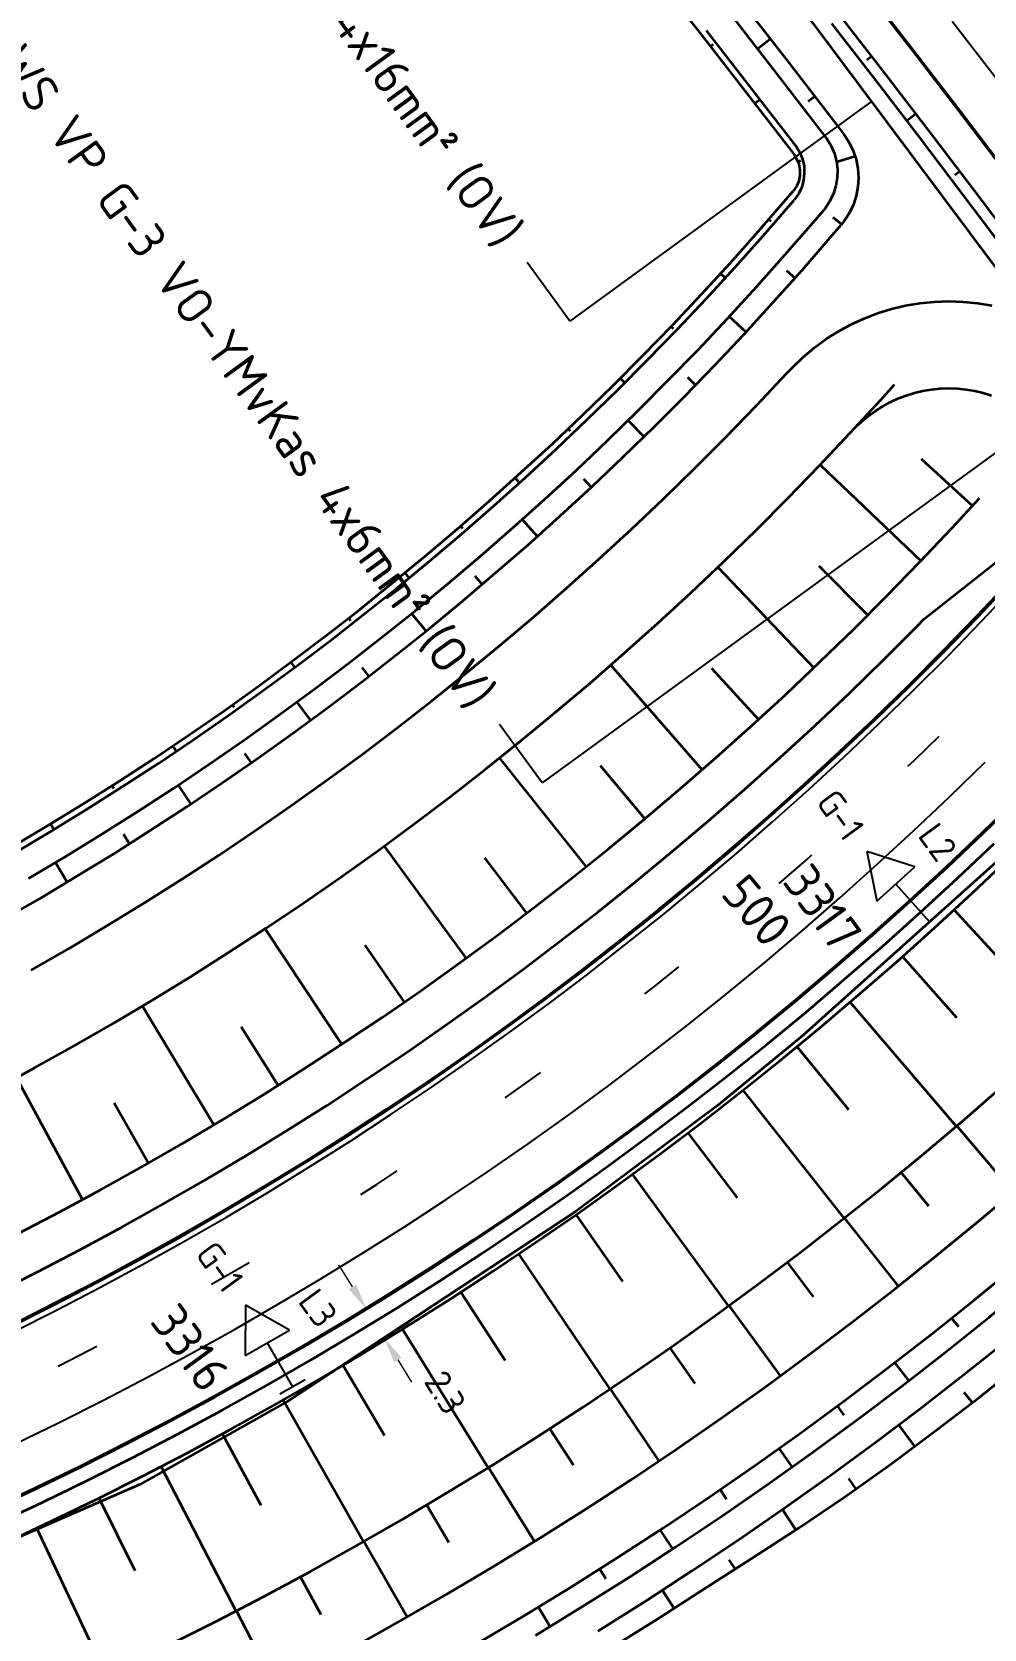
# Model space of a CAD drawing. Header units: metres. Extents: x 134219 to 139080, y 438661 to 444352.
# Drawn here: x 135524.3 to 135590, y 442730.4 to 442840.6 of the extents above; entities that cross this region are included whole.
import ezdxf
from ezdxf.enums import TextEntityAlignment as Align

# ---------------------------------------------------------------- set-up
doc = ezdxf.new("R2010")
doc.units = ezdxf.units.M
doc.linetypes.add('13strp', pattern=[4, 1, -3])
doc.linetypes.add('39strp', pattern=[12, 3, -9])
doc.layers.get('DEFPOINTS').update_dxf_attribs({"color": 193})
for name, color, linetype, lineweight in [('N-WE-KL-ET_LS_OV_ARMATUUR-S', 7, 'Continuous', 25), ('N-WE-KL-ET_LS_OV_ARMATUUR-T18', 1, 'Continuous', 25), ('N-WE-KL-ET_LS_OV_KABEL-G', 10, 'KL-LS-OV-N', 35), ('N-WE-KL-ET_LS_OV_KABEL-M', 7, 'Continuous', 18), ('N-WE-KL-ET_LS_OV_KABEL-T25', 7, 'Continuous', 25), ('Utd-geleiderail-nw', 8, 'glm a2ee v014$0$f2m40080', 35), ('Utd-ondergr-nw', 8, '13strp', 35)]:
    doc.layers.add(name, color=color, linetype=linetype, lineweight=lineweight)
doc.layers.add('N-WE-KL-ET_LS_OV_ARMATUUR-T25', color=2, linetype='Continuous')
doc.layers.add('Utd-weg-nw', color=8, linetype='Continuous')
doc.styles.add('alm a2ee v011$0$Iso-rtw', font='NLCS-ISO.ttf')
doc.styles.add('ISO18', font='NLCS-ISO.ttf')
doc.styles.add('ISO25', font='NLCS-ISO.ttf')
doc.styles.add('NLCS_18', font='NLCS-ISO.ttf', dxfattribs={"height": 1.8})
doc.styles.add('NLCS_25', font='NLCS-ISO.ttf', dxfattribs={"height": 2.5})
doc.linetypes.add('glm a2ee v014$0$f2m40080', pattern='A,2,-1,[160,RTW.shx,S=0.5,R=0,X=0,Y=0],-1', length=4)
doc.linetypes.add('KL-LS-OV-N', pattern='A,4,-1,[103,NLCS.SHX,S=0.75,R=0,X=0,Y=0],-1,4,-1.5,["0V",Standard,S=1,R=0,X=0,Y=-0.5],-3', length=14.5)
doc.dimstyles.new('NLCS_t18_pijl_Dimension_l3_h1', dxfattribs={"dimtxt": 1.8, "dimasz": 1.8, "dimexe": 2, "dimexo": 2, "dimgap": 0.7, "dimtad": 1, "dimdec": 1, "dimzin": 0, "dimdsep": 46, "dimtxsty": 'NLCS_18', "dimcen": 2.5, "dimdle": 2, "dimclrd": 256, "dimclre": 256, "dimclrt": 256, "dimadec": 1, "dimazin": 0, "dimtfac": 1, "dimtdec": 1, "dimtofl": 0, "dimtmove": 1, "dimatfit": 0, "dimfxl": 0, "dimtolj": 1, "dimtzin": 0, "dimlwd": 18, "dimlwe": 18, "dimarcsym": 0})

# ---------------------------------------------------------------- blocks, each defined once
blk = doc.blocks.new('SKL-ET_OV_ARMATUUR_HD_NATRIUM_1x250W-SO (3)')
for p, q in [((6.49, 0), (3.49, 1.76)), ((3.49, -1.76), (6.49, 0))]:
    blk.add_line(p, q)
for points in [[(3.49, 1.76), (3.49, -1.76)], [(0, 1), (0, -1)], [(3.49, 0), (0, 0)]]:
    blk.add_lwpolyline(points)
at = {"layer": 'N-WE-KL-ET_LS_OV_ARMATUUR-T18', "style": 'ISO18', "flags": 1}
for tag, p in [('TYPE_ARMATUUR', (3.07, -6.82)), ('VERMOGEN_LAMP', (3.07, -10.61)), ('SPIEGELSTAND', (3.07, -14.39)), ('HOOGTE_LICHTMAST', (3.07, -18.17)), ('UITLEGGERHOEK', (3.07, -21.96)), ('TYPE_LICHTMAST', (3.07, -25.74)), ('BOTSVRIENDELIJK', (3.07, -29.53)), ('POSITIE_LICHTMAST', (3.07, -33.31)), ('KABELAANSLUITNG', (3.07, -37.1)), ('VOEDINGSPUNT', (3.07, -44.67))]:
    blk.add_attdef(tag, p, '', height=1.8, dxfattribs=at)
at = {"layer": 'N-WE-KL-ET_LS_OV_ARMATUUR-T18', "style": 'ISO18'}
for tag, p in [('FASE-AANSLUITING_1', (3.07, -40.88)), ('GROEPSNUMMER', (3.07, -48.45))]:
    blk.add_attdef(tag, p, '', height=1.8, dxfattribs=at)
at = {"layer": 'N-WE-KL-ET_LS_OV_ARMATUUR-T25', "style": 'ISO25'}
for tag, p in [('MASTNUMMER', (3.07, 7.39)), ('TYPE_SYMBOOL', (3.07, 3.61))]:
    blk.add_attdef(tag, p, '', height=2.5, dxfattribs=at)
blk = doc.blocks.new('*D472')
at = {"layer": 'DEFPOINTS', "color": 0, "transparency": 16777216}
for p in [(135547.36, 442752.48), (135547.36, 442752.48), (135548.58, 442750.51)]:
    blk.add_point(p, dxfattribs=at)
at = {"layer": 'N-WE-KL-ET_LS_OV_KABEL-M', "linetype": 'Continuous', "lineweight": 18, "transparency": 16777216}
for p, q in [((135546.41, 442754.01), (135545.46, 442755.54)), ((135549.53, 442748.98), (135550.48, 442747.45))]:
    blk.add_line(p, q, dxfattribs=at)
at = {"layer": 'N-WE-KL-ET_LS_OV_KABEL-M', "lineweight": 18, "transparency": 16777216}
for p, q in [((135547.36, 442752.48), (135549.06, 442753.53)), ((135548.58, 442750.51), (135550.28, 442751.56))]:
    blk.add_line(p, q, dxfattribs=at)
at = {"layer": 'N-WE-KL-ET_LS_OV_KABEL-M', "transparency": 16777216}
for points in [[(135546.66, 442754.17), (135546.15, 442753.85), (135547.36, 442752.48)], [(135549.78, 442749.13), (135549.27, 442748.82), (135548.58, 442750.51)]]:
    blk.add_solid(points, dxfattribs=at)
at = {"layer": 'N-WE-KL-ET_LS_OV_KABEL-M', "transparency": 16777216, "insert": (135552.8, 442746.74), "char_height": 1.8, "attachment_point": 5, "rotation": 301.8008, "style": 'NLCS_18'}
blk.add_mtext('\\A1;2.3', dxfattribs=at)

msp = doc.modelspace()

# ---------------------------------------------------------------- linework, layer by layer
at = {"layer": 'N-WE-KL-ET_LS_OV_KABEL-G', "flags": 128}
for points in [[(135920.16, 442341.16), (135919.19, 442340.33), (135890.91, 442385.27), (135864.11, 442426.73), (135835.32, 442471.35), (135806.93, 442516.02), (135778.89, 442560.21), (135749.46, 442604.31), (135688.97, 442692.85), (135658.23, 442735), (135645.16, 442753.13), (135616.2, 442790.31), (135569.7, 442852.51), (135568.73, 442853.96), (135568.72, 442853.96), (135556.53, 442870.34), (135541.94, 442887.77), (135535.96, 442894.27), (135510.86, 442922.28), (135499.68, 442932.52), (135460.26, 442969.03), (135441.8, 442984.21), (135435, 442989.22), (135425, 442995.68), (135418.79, 442999.03), (135417.79, 442999.51), (135418.18, 442999.51), (135411.42, 443000.81), (135410.52, 442999.01), (135409.7, 442997.39), (135406.46, 442999.39), (135411.35, 443008.29), (135374.57, 443035.92), (135373.93, 443035.52), (135373.15, 443035.54)], [(135634.52, 442843.4), (135635.53, 442841.84), (135626.05, 442825.4), (135618.23, 442814.38), (135600.06, 442793.25), (135600, 442792.83), (135599.98, 442792.82), (135598.82, 442790.49), (135577.46, 442771.35)]]:
    msp.add_lwpolyline(points, dxfattribs=at)
at = {"layer": 'N-WE-KL-ET_LS_OV_KABEL-G', "elevation": 7.22, "flags": 128}
msp.add_lwpolyline([(135577.57, 442771.45), (135571.55, 442766.51), (135561.83, 442759.23), (135541.94, 442746.13), (135531.73, 442740.38), (135516.79, 442733.87), (135496.02, 442725.6), (135488, 442721.1), (135487.24, 442721.53), (135487.34, 442720.76), (135483.08, 442719.68), (135474.69, 442718.95), (135465.4, 442717.32), (135450.93, 442713.74), (135440.77, 442709.99), (135436.56, 442707.61), (135420.32, 442704.45), (135415.91, 442703.49), (135391.13, 442697.52), (135383.91, 442695.52), (135371.66, 442692.05), (135370.59, 442691.68), (135358.82, 442687.67), (135355.34, 442686.41), (135346.21, 442682.04), (135341.42, 442679.09), (135337.41, 442678.63), (135323.44, 442673.45), (135306.03, 442667.64), (135290.31, 442662.7), (135289.16, 442662.22), (135286.41, 442660.52)], dxfattribs=at)
at = {"layer": 'N-WE-KL-ET_LS_OV_KABEL-T25'}
for p, q in [((135582.21, 442835.78), (135561.38, 442820.62)), ((135561.38, 442820.62), (135558.44, 442824.66)), ((135596.95, 442816.06), (135559.49, 442788.77)), ((135559.49, 442788.77), (135556.54, 442792.81))]:
    msp.add_line(p, q, dxfattribs=at)
at = {"layer": 'Utd-geleiderail-nw', "linetype": 'Continuous', "flags": 128}
for points in [[(135521.75, 442753.58), (135524.68, 442755.06), (135527.6, 442756.58), (135530.49, 442758.14), (135533.36, 442759.74), (135536.21, 442761.38), (135539.04, 442763.06), (135541.84, 442764.78), (135544.62, 442766.53), (135547.37, 442768.33), (135550.1, 442770.16), (135552.8, 442772.03), (135555.48, 442773.94), (135558.13, 442775.88), (135560.75, 442777.87), (135563.34, 442779.88), (135565.91, 442781.94), (135568.45, 442784.03), (135570.96, 442786.15), (135573.43, 442788.31), (135575.88, 442790.5), (135578.3, 442792.73), (135580.69, 442794.99), (135583.04, 442797.28), (135585.36, 442799.61), (135585.81, 442800.07), (135592.1, 442805.03)], [(135520.92, 442737.25), (135524.99, 442739.15), (135528.14, 442740.68), (135531.25, 442742.25), (135534.34, 442743.86), (135537.41, 442745.51), (135540.46, 442747.21), (135543.55, 442748.99), (135546.48, 442750.73), (135549.45, 442752.55), (135552.4, 442754.41), (135555.32, 442756.32), (135558.21, 442758.26), (135561.08, 442760.25), (135563.92, 442762.27), (135566.73, 442764.34), (135569.51, 442766.44), (135572.26, 442768.58), (135574.99, 442770.76), (135577.68, 442772.97), (135580.34, 442775.23), (135582.97, 442777.52), (135585.56, 442779.84), (135588.13, 442782.21), (135590.66, 442784.6)]]:
    msp.add_lwpolyline(points, dxfattribs=at)
at = {"layer": 'Utd-ondergr-nw', "linetype": 'Continuous', "flags": 128}
for points in [[(135567.41, 442844.25), (135570.44, 442840.39), (135573.46, 442836.51), (135576.46, 442832.61), (135576.86, 442832.1), (135577.03, 442831.82), (135577.19, 442831.46), (135577.26, 442831.06), (135577.26, 442830.66), (135577.17, 442830.27), (135577.02, 442829.91), (135576.79, 442829.59)], [(135582.01, 442843.15), (135585.05, 442839.23), (135588.07, 442835.29), (135591.08, 442831.34), (135594.08, 442827.38), (135597.07, 442823.4), (135600.06, 442819.42), (135601.13, 442817.98)], [(135582.07, 442843.19), (135585.1, 442839.27), (135588.13, 442835.33), (135591.14, 442831.38), (135594.14, 442827.42), (135597.13, 442823.44), (135600.11, 442819.46), (135601.18, 442818.03)], [(135572.37, 442841.9), (135575.39, 442838.01), (135578.4, 442834.11), (135579.02, 442833.3), (135579.11, 442833.18), (135579.4, 442832.7), (135579.63, 442832.18), (135579.77, 442831.63), (135579.84, 442831.07), (135579.83, 442830.51), (135579.74, 442829.95), (135579.57, 442829.41), (135579.33, 442828.9), (135579.02, 442828.43), (135578.9, 442828.28)], [(135573.25, 442842.59), (135576.28, 442838.7), (135579.29, 442834.79), (135580.26, 442833.54), (135580.31, 442833.46), (135580.66, 442832.93), (135580.93, 442832.36), (135581.13, 442831.76), (135581.25, 442831.14), (135581.29, 442830.51), (135581.25, 442829.88), (135581.13, 442829.26), (135580.94, 442828.66), (135580.67, 442828.09), (135580.33, 442827.55), (135580.1, 442827.27)], [(135579.44, 442841.15), (135582.46, 442837.24), (135585.47, 442833.3), (135588.47, 442829.36), (135591.46, 442825.4), (135594.44, 442821.43), (135597.42, 442817.45), (135598.99, 442815.33)], [(135580.05, 442841.63), (135583.08, 442837.71), (135586.1, 442833.78), (135589.11, 442829.84), (135592.1, 442825.88), (135595.09, 442821.91), (135598.07, 442817.94), (135599.52, 442815.99)], [(135570.79, 442840.67), (135573.81, 442836.78), (135576.82, 442832.89), (135576.94, 442832.73), (135576.99, 442832.66), (135577.25, 442832.24), (135577.43, 442831.78), (135577.54, 442831.31), (135577.56, 442830.82), (135577.51, 442830.33), (135577.38, 442829.86), (135577.17, 442829.42), (135576.89, 442829.01), (135576.85, 442828.95)], [(135571.26, 442839.7), (135571.08, 442839.57)], [(135574.32, 442839.39), (135575.21, 442840.08)], [(135581.87, 442838.65), (135582.18, 442838.88)], [(135574.5, 442835.89), (135574.15, 442835.62)], [(135577.82, 442835.78), (135578.27, 442836.12)], [(135584.6, 442834.44), (135585.23, 442834.92)], [(135579.78, 442831.6), (135581.05, 442832)], [(135577.29, 442831.67), (135577.13, 442831.61)], [(135587.95, 442830.7), (135588.26, 442830.94)], [(135522.82, 442784.29), (135525.32, 442785.78), (135527.81, 442787.31), (135530.28, 442788.87), (135532.72, 442790.46), (135535.14, 442792.09), (135537.54, 442793.75), (135539.92, 442795.45), (135542.27, 442797.18), (135544.59, 442798.94), (135546.9, 442800.73), (135549.17, 442802.56), (135551.42, 442804.41), (135553.65, 442806.3), (135555.85, 442808.22), (135558.02, 442810.17), (135560.17, 442812.14), (135562.28, 442814.15), (135564.37, 442816.19), (135566.43, 442818.25), (135568.46, 442820.35), (135570.47, 442822.47), (135572.44, 442824.62), (135574.38, 442826.8), (135576.29, 442829), (135576.79, 442829.59)], [(135523.04, 442783.9), (135525.56, 442785.4), (135528.05, 442786.93), (135530.52, 442788.49), (135532.97, 442790.09), (135535.4, 442791.72), (135537.8, 442793.39), (135540.18, 442795.09), (135542.54, 442796.82), (135544.87, 442798.58), (135547.17, 442800.38), (135549.46, 442802.21), (135551.71, 442804.07), (135553.94, 442805.96), (135556.15, 442807.88), (135558.32, 442809.83), (135560.47, 442811.82), (135562.59, 442813.83), (135564.69, 442815.87), (135566.75, 442817.94), (135568.79, 442820.04), (135570.8, 442822.16), (135572.77, 442824.32), (135574.72, 442826.5), (135576.64, 442828.71), (135576.85, 442828.95)], [(135524.05, 442782.17), (135526.59, 442783.68), (135529.11, 442785.23), (135531.6, 442786.81), (135534.07, 442788.42), (135536.52, 442790.07), (135538.95, 442791.75), (135541.35, 442793.47), (135543.73, 442795.21), (135546.08, 442796.99), (135548.41, 442798.81), (135550.72, 442800.65), (135552.99, 442802.53), (135555.25, 442804.44), (135557.47, 442806.38), (135559.67, 442808.35), (135561.84, 442810.35), (135563.98, 442812.38), (135566.09, 442814.45), (135568.18, 442816.54), (135570.23, 442818.65), (135572.26, 442820.8), (135574.26, 442822.98), (135576.22, 442825.18), (135578.16, 442827.41), (135578.9, 442828.28)], [(135575.28, 442827.48), (135575.11, 442827.63)], [(135579.53, 442827.8), (135580.13, 442827.3)], [(135522.27, 442779.33), (135524.85, 442780.81), (135527.4, 442782.33), (135529.94, 442783.89), (135532.45, 442785.48), (135534.94, 442787.11), (135537.41, 442788.77), (135539.85, 442790.46), (135542.27, 442792.19), (135544.67, 442793.95), (135547.04, 442795.74), (135549.39, 442797.57), (135551.71, 442799.43), (135554, 442801.32), (135556.27, 442803.25), (135558.51, 442805.2), (135560.73, 442807.19), (135562.91, 442809.2), (135565.07, 442811.25), (135567.2, 442813.32), (135569.3, 442815.43), (135571.37, 442817.56), (135573.41, 442819.73), (135575.42, 442821.92), (135577.4, 442824.14), (135579.35, 442826.38), (135580.1, 442827.27)], [(135572.11, 442823.6), (135571.78, 442823.9)], [(135576.33, 442824.11), (135576.92, 442823.59)], [(135524.24, 442775.85), (135526.87, 442777.36), (135529.47, 442778.91), (135532.05, 442780.49), (135534.61, 442782.12), (135537.15, 442783.77), (135539.66, 442785.46), (135542.15, 442787.19), (135544.62, 442788.95), (135547.06, 442790.74), (135549.48, 442792.57), (135551.87, 442794.43), (135554.23, 442796.33), (135556.57, 442798.25), (135558.88, 442800.21), (135561.16, 442802.2), (135563.42, 442804.23), (135565.64, 442806.28), (135567.84, 442808.36), (135570.01, 442810.48), (135572.15, 442812.62), (135574.26, 442814.8), (135576.34, 442817), (135576.52, 442817.2), (135576.76, 442817.45), (135577.48, 442818.14), (135578.24, 442818.78), (135579.05, 442819.38), (135579.89, 442819.91), (135580.77, 442820.39), (135581.68, 442820.81), (135582.61, 442821.17), (135583.57, 442821.47), (135584.54, 442821.7), (135585.52, 442821.86), (135586.52, 442821.96), (135587.52, 442822), (135588.52, 442821.96), (135589.51, 442821.86), (135590.5, 442821.7)], [(135568.53, 442820.09), (135568.37, 442820.25)], [(135572.38, 442820.93), (135573.54, 442819.86)], [(135565.18, 442816.36), (135564.86, 442816.68)], [(135569.5, 442816.76), (135570.06, 442816.21)], [(135521.74, 442767.63), (135524.48, 442769.11), (135527.2, 442770.63), (135529.9, 442772.18), (135532.57, 442773.77), (135535.22, 442775.4), (135537.85, 442777.07), (135540.46, 442778.77), (135543.04, 442780.51), (135545.6, 442782.28), (135548.14, 442784.09), (135550.64, 442785.93), (135553.13, 442787.81), (135555.58, 442789.72), (135558.01, 442791.67), (135560.41, 442793.65), (135562.79, 442795.66), (135565.13, 442797.71), (135567.45, 442799.78), (135569.74, 442801.89), (135572, 442804.04), (135574.23, 442806.21), (135576.42, 442808.41), (135578.59, 442810.65), (135580.73, 442812.91), (135582.83, 442815.2), (135583.77, 442816.25)], [(135565.41, 442813.77), (135566.51, 442812.64)], [(135561.43, 442813.03), (135561.28, 442813.2)], [(135585.61, 442811.13), (135589.16, 442807.88)], [(135578.66, 442810.71), (135585.6, 442804.08)], [(135557.91, 442809.46), (135557.61, 442809.8)], [(135562.33, 442809.74), (135562.87, 442809.16)], [(135523.34, 442757.69), (135526.22, 442759.19), (135529.07, 442760.73), (135531.91, 442762.31), (135534.72, 442763.93), (135537.51, 442765.58), (135540.28, 442767.28), (135543.02, 442769.02), (135545.74, 442770.79), (135548.44, 442772.6), (135551.11, 442774.44), (135553.75, 442776.33), (135556.37, 442778.25), (135558.95, 442780.21), (135561.52, 442782.2), (135564.05, 442784.23), (135566.56, 442786.29), (135569.03, 442788.39), (135571.48, 442790.52), (135573.9, 442792.69), (135576.29, 442794.88), (135578.64, 442797.12), (135580.97, 442799.38), (135583.26, 442801.68), (135585.52, 442804.01), (135587.75, 442806.37), (135589.65, 442808.42)], [(135558.1, 442806.94), (135559.15, 442805.76)], [(135554.01, 442806.32), (135553.86, 442806.49)], [(135571.59, 442803.64), (135578.22, 442796.71)], [(135578.56, 442803.75), (135581.95, 442800.35)], [(135522.85, 442751.36), (135525.81, 442752.86), (135528.76, 442754.39), (135531.68, 442755.97), (135534.58, 442757.58), (135537.46, 442759.24), (135540.32, 442760.94), (135543.15, 442762.67), (135545.96, 442764.45), (135548.74, 442766.26), (135551.5, 442768.11), (135554.23, 442770), (135556.93, 442771.93), (135559.61, 442773.9), (135562.26, 442775.9), (135564.88, 442777.94), (135567.47, 442780.01), (135570.04, 442782.12), (135572.57, 442784.27), (135575.08, 442786.45), (135577.55, 442788.67), (135579.99, 442790.92), (135582.4, 442793.2), (135584.78, 442795.52), (135587.13, 442797.87), (135589.44, 442800.25), (135591.73, 442802.66)], [(135522.88, 442751.3), (135525.85, 442752.79), (135528.79, 442754.33), (135531.72, 442755.9), (135534.62, 442757.52), (135537.5, 442759.18), (135540.35, 442760.88), (135543.19, 442762.61), (135546, 442764.39), (135548.78, 442766.2), (135551.54, 442768.05), (135554.27, 442769.94), (135556.97, 442771.87), (135559.65, 442773.84), (135562.3, 442775.84), (135564.92, 442777.88), (135567.52, 442779.96), (135570.08, 442782.07), (135572.62, 442784.22), (135575.12, 442786.4), (135577.6, 442788.61), (135580.04, 442790.87), (135582.45, 442793.15), (135584.83, 442795.47), (135587.18, 442797.82), (135589.5, 442800.2), (135591.78, 442802.62)], [(135550.32, 442802.92), (135550.04, 442803.27)], [(135554.84, 442803.06), (135555.35, 442802.46)], [(135546.27, 442799.96), (135546.14, 442800.14)], [(135550.48, 442800.46), (135551.47, 442799.24)], [(135542.43, 442796.74), (135542.16, 442797.1)], [(135547.04, 442796.74), (135547.52, 442796.12)], [(135564.21, 442796.89), (135570.52, 442789.68)], [(135571.17, 442796.69), (135574.41, 442793.15)], [(135538.25, 442793.98), (135538.12, 442794.17)], [(135542.57, 442794.35), (135543.5, 442793.08)], [(135534.25, 442790.95), (135534, 442791.33)], [(135538.96, 442790.79), (135539.41, 442790.15)], [(135556.54, 442790.48), (135562.52, 442782.99)], [(135563.48, 442789.97), (135566.56, 442786.29)], [(135529.95, 442788.39), (135529.82, 442788.58)], [(135534.38, 442788.62), (135535.25, 442787.31)], [(135520.46, 442738.25), (135524.53, 442740.15), (135527.65, 442741.66), (135530.75, 442743.23), (135533.83, 442744.83), (135536.88, 442746.48), (135539.92, 442748.17), (135542.92, 442749.9), (135545.91, 442751.67), (135548.87, 442753.49), (135551.8, 442755.34), (135554.71, 442757.24), (135557.59, 442759.17), (135560.45, 442761.15), (135563.27, 442763.16), (135566.07, 442765.22), (135568.84, 442767.31), (135571.58, 442769.44), (135574.29, 442771.61), (135576.97, 442773.82), (135579.62, 442776.06), (135582.24, 442778.34), (135584.83, 442780.66), (135587.38, 442783.01), (135589.9, 442785.4), (135592.39, 442787.82)], [(135520.49, 442738.18), (135524.56, 442740.08), (135527.68, 442741.6), (135530.78, 442743.16), (135533.86, 442744.77), (135536.92, 442746.42), (135539.95, 442748.11), (135542.96, 442749.84), (135545.94, 442751.61), (135548.91, 442753.43), (135551.84, 442755.28), (135554.75, 442757.18), (135557.63, 442759.11), (135560.49, 442761.09), (135563.31, 442763.11), (135566.11, 442765.16), (135568.88, 442767.25), (135571.63, 442769.39), (135574.34, 442771.56), (135577.02, 442773.76), (135579.67, 442776.01), (135582.29, 442778.29), (135584.87, 442780.61), (135587.43, 442782.96), (135589.95, 442785.35), (135592.44, 442787.77)], [(135525.81, 442785.55), (135525.58, 442785.94)], [(135530.6, 442785.24), (135531.02, 442784.57)], [(135521.52, 442735.93), (135525.63, 442737.85), (135528.78, 442739.38), (135531.91, 442740.96), (135535.02, 442742.58), (135538.11, 442744.24), (135541.17, 442745.95), (135544.21, 442747.7), (135547.23, 442749.49), (135550.22, 442751.32), (135553.18, 442753.19), (135556.12, 442755.11), (135559.03, 442757.07), (135561.91, 442759.06), (135564.77, 442761.1), (135567.6, 442763.17), (135570.39, 442765.29), (135573.16, 442767.44), (135575.9, 442769.63), (135578.61, 442771.86), (135581.28, 442774.13), (135583.93, 442776.43), (135586.54, 442778.77), (135589.12, 442781.15), (135591.67, 442783.56)], [(135548.59, 442784.42), (135554.23, 442776.67)], [(135555.5, 442783.6), (135558.41, 442779.79)], [(135525.92, 442783.28), (135526.73, 442781.93)], [(135595.52, 442771.72), (135587.89, 442780.01)], [(135540.38, 442778.71), (135545.66, 442770.73)], [(135547.24, 442777.59), (135549.97, 442773.66)], [(135554.93, 442729.37), (135558.2, 442731.31), (135561.44, 442733.29), (135564.65, 442735.32), (135567.84, 442737.4), (135571, 442739.52), (135574.12, 442741.68), (135577.22, 442743.88), (135580.29, 442746.13), (135583.32, 442748.42), (135586.32, 442750.76), (135589.29, 442753.13), (135592.23, 442755.54), (135595.13, 442758), (135598, 442760.5), (135600.83, 442763.03), (135603.63, 442765.61), (135606.39, 442768.22), (135609.12, 442770.87), (135611.81, 442773.56), (135614.46, 442776.29), (135614.99, 442776.85)], [(135588.08, 442772.58), (135584.34, 442776.8)], [(135559.01, 442729.96), (135562.27, 442731.96), (135565.51, 442734), (135568.71, 442736.08), (135571.88, 442738.21), (135575.03, 442740.39), (135578.14, 442742.61), (135581.23, 442744.87), (135584.28, 442747.17), (135587.3, 442749.52), (135590.29, 442751.91), (135593.24, 442754.34), (135596.16, 442756.81), (135599.04, 442759.32), (135601.89, 442761.87), (135604.71, 442764.46), (135607.49, 442767.08), (135610.23, 442769.75), (135612.93, 442772.46), (135615.6, 442775.2), (135615.77, 442775.38)], [(135588.04, 442765.09), (135580.73, 442773.65)], [(135531.92, 442773.38), (135536.84, 442765.18)], [(135563.33, 442730.26), (135566.59, 442732.31), (135569.81, 442734.42), (135573.01, 442736.56), (135576.18, 442738.75), (135579.32, 442740.99), (135582.42, 442743.26), (135585.5, 442745.59), (135588.54, 442747.95), (135591.55, 442750.35), (135594.52, 442752.8), (135597.46, 442755.29), (135600.37, 442757.82), (135603.24, 442760.39), (135606.07, 442762.99), (135608.87, 442765.64), (135611.63, 442768.33), (135614.36, 442771.05), (135616.4, 442773.14)], [(135538.73, 442771.95), (135541.28, 442767.91)], [(135551.3, 442721.78), (135554.04, 442723.22), (135557.45, 442725.06), (135560.79, 442727.02), (135564.1, 442729.02), (135567.39, 442731.07), (135570.64, 442733.16), (135573.9, 442735.26), (135577.15, 442737.38), (135580.36, 442739.54), (135583.53, 442741.78), (135586.64, 442744.1), (135589.72, 442746.46), (135592.73, 442748.9), (135595.7, 442751.38), (135598.68, 442753.87), (135601.66, 442756.36), (135604.54, 442758.96), (135607.38, 442761.59), (135610.19, 442764.26), (135612.99, 442766.95), (135615.76, 442769.67), (135617.02, 442770.94)], [(135580.63, 442766.23), (135577.06, 442770.58)], [(135523.23, 442768.43), (135527.77, 442760.02)], [(135533.76, 442729.32), (135537.03, 442730.97), (135540.28, 442732.66), (135543.5, 442734.39), (135546.71, 442736.17), (135549.88, 442738), (135553.03, 442739.87), (135556.16, 442741.78), (135559.25, 442743.74), (135562.32, 442745.74), (135565.36, 442747.78), (135568.38, 442749.86), (135571.36, 442751.99), (135574.31, 442754.15), (135577.24, 442756.36), (135580.13, 442758.61), (135582.99, 442760.89), (135585.82, 442763.22), (135588.62, 442765.59), (135591.38, 442767.99)], [(135580.31, 442758.75), (135573.34, 442767.58)], [(135529.97, 442766.7), (135532.33, 442762.55)], [(135591.96, 442760.55), (135588.07, 442765.12)], [(135572.95, 442760.16), (135569.55, 442764.64)], [(135572.34, 442752.7), (135565.71, 442761.78)], [(135586.14, 442759.59), (135584.23, 442761.91)], [(135546.39, 442729.13), (135549.66, 442730.95), (135552.91, 442732.82), (135556.13, 442734.73), (135559.33, 442736.69), (135562.49, 442738.69), (135565.63, 442740.73), (135568.74, 442742.82), (135571.83, 442744.95), (135574.88, 442747.12), (135577.9, 442749.34), (135580.89, 442751.6), (135583.85, 442753.9), (135586.77, 442756.24), (135589.67, 442758.62), (135592.53, 442761.04)], [(135565.05, 442754.39), (135561.82, 442759)], [(135584.06, 442754.06), (135580.34, 442758.77)], [(135564.16, 442746.96), (135557.88, 442756.29)], [(135578.2, 442753.32), (135576.39, 442755.71)], [(135556.93, 442748.93), (135553.88, 442753.65)], [(135575.91, 442747.88), (135572.38, 442752.72)], [(135588.21, 442751.25), (135587.72, 442751.86)], [(135555.76, 442741.53), (135549.84, 442751.09)], [(135570.03, 442747.36), (135568.31, 442749.81)], [(135548.61, 442743.77), (135545.75, 442748.6)], [(135584.77, 442747.55), (135583.81, 442748.8)], [(135547.16, 442736.43), (135541.61, 442746.2)], [(135567.54, 442742), (135564.19, 442746.98)], [(135588.57, 442746.76), (135589.15, 442746.01)], [(135580.31, 442745.17), (135579.84, 442745.8)], [(135540.11, 442738.94), (135537.43, 442743.87)], [(135561.64, 442741.71), (135560.02, 442744.23)], [(135584.06, 442744.49), (135585.17, 442742.99)], [(135576.73, 442741.6), (135575.82, 442742.88)], [(135538.37, 442731.66), (135533.2, 442741.62)], [(135558.95, 442736.45), (135555.79, 442741.55)], [(135580.6, 442740.8), (135581.12, 442740.07)], [(135531.42, 442734.42), (135528.93, 442739.45)], [(135572.19, 442739.38), (135571.75, 442740.03)], [(135553.05, 442736.38), (135551.52, 442738.96)], [(135576.05, 442738.66), (135576.97, 442737.27)], [(135529.41, 442727.22), (135524.62, 442737.37)], [(135568.49, 442735.94), (135567.62, 442737.25)], [(135550.16, 442731.23), (135547.19, 442736.45)], [(135572.36, 442735.19), (135572.78, 442734.54)], [(135544.25, 442731.39), (135542.82, 442734.02)], [(135563.87, 442733.89), (135563.45, 442734.55)], [(135567.78, 442733.08), (135568.58, 442731.83)], [(135560.04, 442730.58), (135559.23, 442731.93)], [(135541.17, 442726.35), (135538.41, 442731.68)]]:
    msp.add_lwpolyline(points, dxfattribs=at)
at = {"layer": 'Utd-ondergr-nw', "linetype": 'Continuous'}
msp.add_lwpolyline([(135581.27, 442813.46), (135581.5, 442813.68), (135581.96, 442814.07), (135582.44, 442814.42), (135582.95, 442814.74), (135583.47, 442815.03), (135584.02, 442815.28), (135584.58, 442815.5), (135585.15, 442815.67), (135585.73, 442815.81), (135586.32, 442815.91), (135586.92, 442815.97), (135587.52, 442815.99), (135588.12, 442815.97), (135588.71, 442815.91), (135589.31, 442815.81), (135589.89, 442815.67), (135590.46, 442815.5)], dxfattribs=at)
at = {"layer": 'Utd-weg-nw', "linetype": 'Continuous', "flags": 128}
for points in [[(135587.76, 442841.31), (135590.79, 442837.37), (135593.8, 442833.41), (135596.81, 442829.44), (135599.81, 442825.46), (135602.8, 442821.47), (135603.32, 442820.76)], [(135523.06, 442750.94), (135526.03, 442752.44), (135528.98, 442753.98), (135531.91, 442755.55), (135534.82, 442757.17), (135537.7, 442758.83), (135540.56, 442760.53), (135543.4, 442762.27), (135546.21, 442764.05), (135549, 442765.87), (135551.76, 442767.72), (135554.5, 442769.62), (135557.21, 442771.55), (135559.89, 442773.52), (135562.54, 442775.52), (135565.17, 442777.57), (135567.77, 442779.65), (135570.34, 442781.76), (135572.88, 442783.91), (135575.39, 442786.1), (135577.87, 442788.32), (135580.31, 442790.57), (135582.73, 442792.86), (135585.11, 442795.18), (135587.47, 442797.54), (135589.78, 442799.92), (135592.07, 442802.34)], [(135523.08, 442743.17), (135526.16, 442744.67), (135529.22, 442746.21), (135532.26, 442747.79), (135535.27, 442749.42), (135538.26, 442751.08), (135541.23, 442752.79), (135544.18, 442754.54), (135547.1, 442756.33), (135549.99, 442758.16), (135552.86, 442760.03), (135555.71, 442761.94), (135558.52, 442763.89), (135561.31, 442765.88), (135564.07, 442767.9), (135566.8, 442769.97), (135569.51, 442772.07), (135572.18, 442774.21), (135574.83, 442776.39), (135577.44, 442778.6), (135580.02, 442780.85), (135582.57, 442783.14), (135585.09, 442785.46), (135587.58, 442787.81), (135590.03, 442790.2)]]:
    msp.add_lwpolyline(points, dxfattribs=at)
at = {"layer": 'Utd-weg-nw', "linetype": '39strp', "flags": 128}
msp.add_lwpolyline([(135124.71, 442570.8), (135128.33, 442574.19), (135131.99, 442577.55), (135135.68, 442580.87), (135139.41, 442584.15), (135143.17, 442587.4), (135146.97, 442590.6), (135150.8, 442593.76), (135154.66, 442596.88), (135158.55, 442599.96), (135162.48, 442603), (135166.44, 442606), (135168.74, 442607.72), (135170.43, 442608.96), (135174.45, 442611.87), (135178.5, 442614.74), (135182.58, 442617.57), (135183.91, 442618.48), (135186.69, 442620.36), (135190.83, 442623.1), (135195, 442625.8), (135199.2, 442628.45), (135199.5, 442628.64), (135203.42, 442631.06), (135207.67, 442633.63), (135207.8, 442633.7), (135211.95, 442636.15), (135216.2, 442638.59), (135216.44, 442638.73), (135220.59, 442641.06), (135224.94, 442643.44), (135229.32, 442645.79), (135233.73, 442648.09), (135238.15, 442650.35), (135242.6, 442652.57), (135247.07, 442654.76), (135251.55, 442656.91), (135256.06, 442659.02), (135260.58, 442661.1), (135265.11, 442663.15), (135269.66, 442665.17), (135274.23, 442667.16), (135274.42, 442667.24), (135278.9, 442669.16), (135283.4, 442671.05), (135288, 442672.95), (135292.61, 442674.82), (135297.24, 442676.66), (135301.88, 442678.48), (135306.52, 442680.26), (135311.18, 442682.02), (135315.85, 442683.75), (135320.54, 442685.45), (135325.23, 442687.12), (135329.93, 442688.75), (135334.64, 442690.37), (135339.36, 442691.95), (135344.1, 442693.5), (135348.84, 442695.02), (135353.59, 442696.51), (135358.35, 442697.97), (135359.67, 442698.37), (135363.78, 442699.6), (135367.9, 442700.81), (135372.68, 442702.19), (135377.48, 442703.54), (135382.29, 442704.87), (135387.1, 442706.18), (135391.91, 442707.47), (135396.74, 442708.75), (135401.57, 442710.01), (135406.4, 442711.25), (135411.24, 442712.49), (135416.08, 442713.71), (135420.92, 442714.93), (135425.77, 442716.14), (135430.62, 442717.34), (135435.47, 442718.55), (135436.82, 442718.88), (135445.18, 442720.98), (135450.04, 442722.21), (135454.89, 442723.46), (135459.74, 442724.73), (135464.59, 442726.04), (135469.44, 442727.38), (135474.27, 442728.76), (135479.1, 442730.2), (135483.91, 442731.69), (135488.71, 442733.24), (135493.48, 442734.87), (135496.66, 442735.99), (135499.82, 442737.14), (135502.97, 442738.34), (135506.11, 442739.57), (135509.24, 442740.84), (135512.35, 442742.15), (135513.63, 442742.71), (135517.62, 442744.48), (135521.57, 442746.33), (135524.61, 442747.8), (135527.62, 442749.32), (135530.62, 442750.88), (135533.59, 442752.48), (135536.54, 442754.13), (135539.47, 442755.81), (135542.37, 442757.54), (135545.25, 442759.3), (135548.1, 442761.1), (135550.93, 442762.95), (135553.73, 442764.83), (135556.51, 442766.75), (135559.26, 442768.71), (135561.98, 442770.71), (135564.67, 442772.75), (135567.34, 442774.82), (135569.98, 442776.93), (135572.58, 442779.08), (135575.16, 442781.26), (135577.7, 442783.47), (135580.22, 442785.73), (135582.7, 442788.02), (135585.15, 442790.34), (135587.57, 442792.69), (135589.96, 442795.08), (135592.31, 442797.5), (135594.63, 442799.96), (135595.36, 442800.75)], dxfattribs=at)

# ---------------------------------------------------------------- block references
at = {"layer": 'N-WE-KL-ET_LS_OV_ARMATUUR-S'}
ref = msp.add_blockref('SKL-ET_OV_ARMATUUR_HD_NATRIUM_1x250W-SO (3)', (135586.2, 442779.2, 8.9), dxfattribs=dict(at, rotation=131.8523515543973))
ref.add_attrib('MASTNUMMER', '3317', (135575.98, 442781.95, 8.9), dxfattribs={"layer": 'N-WE-KL-ET_LS_OV_ARMATUUR-T25', "height": 2.5, "rotation": 306.066, "style": 'ISO25'})
ref.add_attrib('FASE-AANSLUITING_1', 'L2', (135585.32, 442785.13, 8.9), dxfattribs={"layer": 'N-WE-KL-ET_LS_OV_ARMATUUR-T18', "height": 1.8, "rotation": 306.066, "style": 'ISO18'})
ref.add_attrib('GROEPSNUMMER', 'G-1', (135578.31, 442787.43, 8.9), dxfattribs={"layer": 'N-WE-KL-ET_LS_OV_ARMATUUR-T18', "height": 1.8, "rotation": 306.066, "style": 'ISO18'})
ref = msp.add_blockref('SKL-ET_OV_ARMATUUR_HD_NATRIUM_1x250W-SO (3)', (135542.26, 442747.13, 9.03), dxfattribs=dict(at, rotation=119.9157308229391))
ref.add_attrib('MASTNUMMER', '3316', (135532.36, 442751.62, 9.03), dxfattribs={"layer": 'N-WE-KL-ET_LS_OV_ARMATUUR-T25', "height": 2.5, "rotation": 306.066, "style": 'ISO25'})
ref.add_attrib('FASE-AANSLUITING_1', 'L3', (135542.58, 442753.01, 9.03), dxfattribs={"layer": 'N-WE-KL-ET_LS_OV_ARMATUUR-T18', "height": 1.8, "rotation": 306.066, "style": 'ISO18'})
ref.add_attrib('GROEPSNUMMER', 'G-1', (135535.5, 442756.27, 9.03), dxfattribs={"layer": 'N-WE-KL-ET_LS_OV_ARMATUUR-T18', "height": 1.8, "rotation": 306.066, "style": 'ISO18'})

# ---------------------------------------------------------------- texts
at = {"layer": 'N-WE-KL-ET_LS_OV_KABEL-T25', "style": 'NLCS_25'}
for s, p in [('RWS VP G-3 VG-YMvKas 4x16mm² (OV)', (135557.31, 442826.21)), ('RWS VP G-3 VO-YMvKas 4x6mm² (OV)', (135555.41, 442794.37))]:
    msp.add_text(s, height=2.5, rotation=306.066, dxfattribs=at).set_placement(p, align=Align.MIDDLE_RIGHT)
at = {"layer": 'Utd-ondergr-nw', "color": 7, "style": 'alm a2ee v011$0$Iso-rtw'}
msp.add_text('500', height=2.5, rotation=309.8629, dxfattribs=at).set_placement((135571.72, 442781.09))

# ---------------------------------------------------------------- dimensions: what is measured, and where the dimension line sits
at = {"layer": 'N-WE-KL-ET_LS_OV_KABEL-M'}
dim = msp.add_linear_dim(base=(135547.36, 442752.48), p1=(135548.58, 442750.51), p2=(135547.36, 442752.48), angle=121.8008, dimstyle='NLCS_t18_pijl_Dimension_l3_h1', dxfattribs=at)
dim.commit()
dim.dimension.update_dxf_attribs({"geometry": '*D472', "text_midpoint": (135551.44, 442745.9), "dimtype": 161})

doc.saveas('drawing.dxf')
